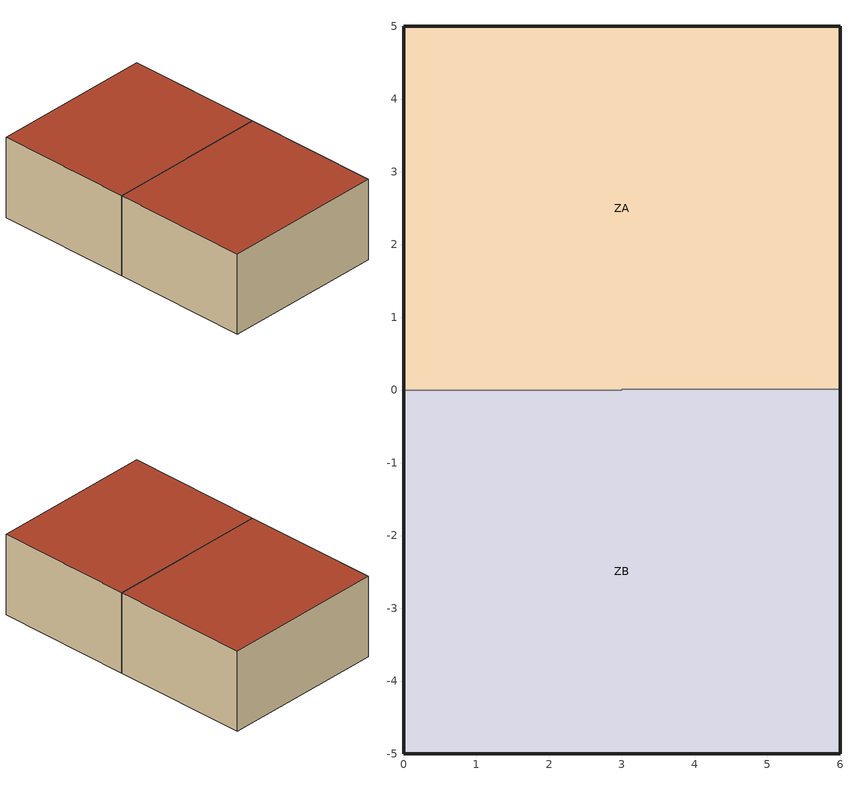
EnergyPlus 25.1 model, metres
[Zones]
ZA
 floor ground (Floor_C): 0,5 6,5 6,0.01 3,0.01 3,0 0,0 z0
 wall outside (Wall_C): 6,0.01 6,5 0,5 0,0 z0:3
 wall to ZB (Wall_C): 0,0 3,0 3,0.01 6,0.01 z0:3
 roof outside (Roof_C): 0,0 3,0 3,0.01 6,0.01 6,5 0,5 z3
ZB
 floor ground (Floor_C): 0,0 3,0 3,0.01 6,0.01 6,-5 0,-5 z0
 wall outside (Wall_C): 0,0 0,-5 6,-5 6,0.01 z0:3
 roof outside (Roof_C): 0,-5 6,-5 6,0.01 3,0.01 3,0 0,0 z3
[Building]
SliverProbe: 0, Suburbs, 0.04, 0.4, FullExterior, 25, 1
[Site:Location]
Shenzhen: 22.55, 114.1, 8, 5
[Material:NoMass]
M: Rough, 2, 0.9, 0.7, 0.7
[Construction]
Wall_C; Floor_C; Roof_C: M
[Zone]
ZA; ZB: 0, 0, 0, 0, 1, 1, autocalculate, autocalculate, autocalculate, TARP, DOE-2, Yes
